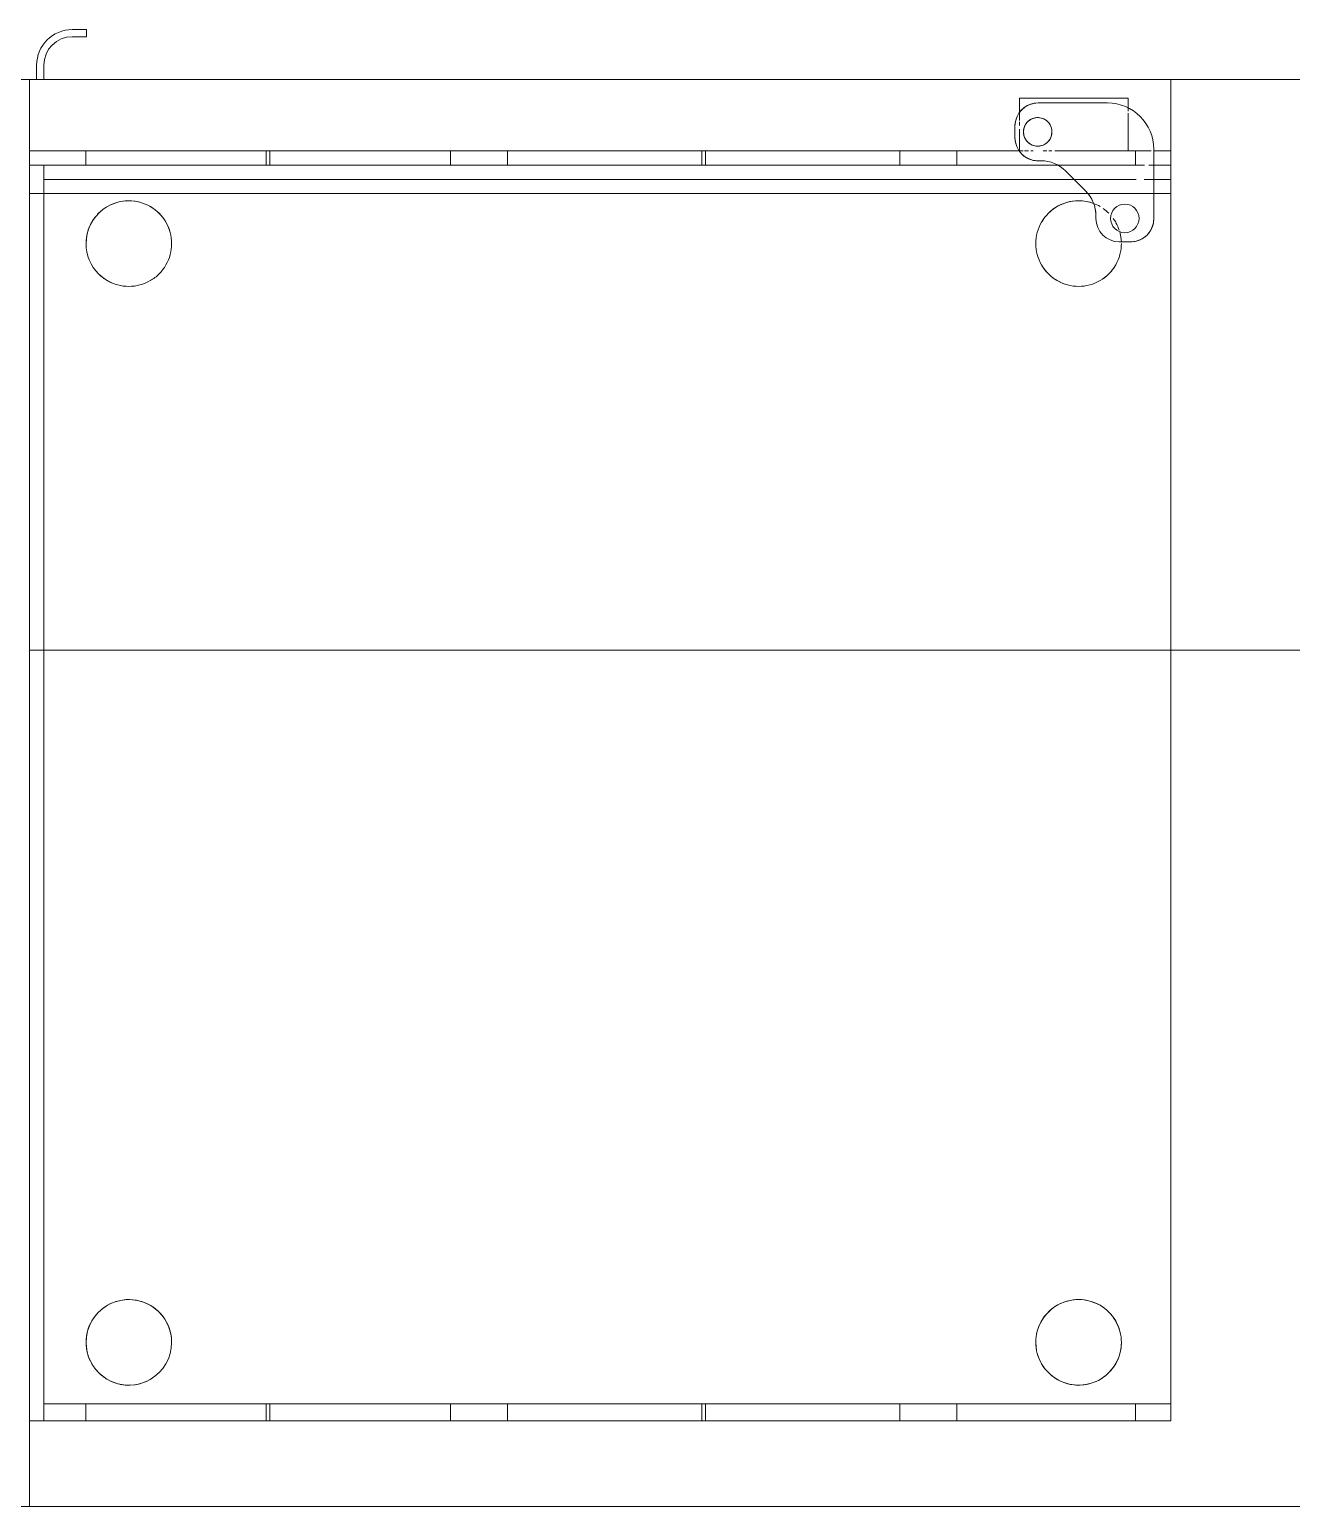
# Model space of a CAD drawing. Header units: inches. Extents: x -445 to 366, y -514 to 778.
# Drawn here: x -104.56 to -82.44, y -350.79 to -324.92 of the extents above; entities that cross this region are included whole.
import ezdxf

# ---------------------------------------------------------------- set-up
doc = ezdxf.new("R2010")
doc.units = ezdxf.units.IN
doc.header["$MEASUREMENT"] = 0
for name, color, linetype, lineweight in [('I-WALL', 2, 'Continuous', 9), ('Q-CASE', 31, 'Continuous', 13), ('Q-SPCQ', 91, 'Continuous', 9)]:
    doc.layers.add(name, color=color, linetype=linetype, lineweight=lineweight)

# ---------------------------------------------------------------- blocks, each defined once
blk = doc.blocks.new('Counter Top - L Shaped _No Backsplash_ - Standard Counter Top-2742262-Test Fit - Mezzanine Plan')
at = {"layer": 'Q-CASE'}
for p, q in [((101.022, 25), (159.718, 25)), ((159.718, 25), (173.763, 25)), ((181.647, 0), (-47.262, 0))]:
    blk.add_line(p, q, dxfattribs=at)
blk = doc.blocks.new('Upper Cabinet - Standard Upper Cabinet-2743165-Test Fit - Mezzanine Plan')
at = {"layer": 'Q-CASE'}
for p, q in [((114.718, -15), (114.718, 0)), ((-47.262, -15), (114.718, -15))]:
    blk.add_line(p, q, dxfattribs=at)
blk = doc.blocks.new('Equipment_Refrigerator Undercounter_HC_2 - Equipment_Refrigerator Undercounter_HC__VOA-V1-Test Fit - Mezzanine Plan')
at = {"layer": 'Q-SPCQ'}
for p, q in [((1, 24.375), (0.75, 24.375)), ((0.75, 24.375), (1, 24.375)), ((1, 24.25), (1, 24.375)), ((1, 24.375), (1, 24.25)), ((0.75, 24.25), (1, 24.25)), ((1, 24.25), (0.75, 24.25)), ((0.125, 23.75), (0.125, 23.5)), ((0.125, 23.5), (0.125, 23.75)), ((0.25, 23.5), (0.25, 23.75)), ((0.25, 23.75), (0.25, 23.5)), ((0, 23.5), (0, 22)), ((0, 22), (0, 23.5)), ((0, 23.5), (20, 23.5)), ((0.125, 23.5), (0, 23.5)), ((0.125, 23.5), (0.25, 23.5)), ((0.25, 23.5), (0.125, 23.5)), ((0.25, 23.5), (0.125, 23.5)), ((20, 23.5), (0.25, 23.5)), ((20, 23.5), (20, 22)), ((20, 22), (20, 23.5)), ((17.346, 22.917), (17.346, 23.173)), ((17.346, 23.173), (17.346, 23.164)), ((19.25, 23.173), (17.346, 23.173)), ((17.346, 23.164), (17.346, 23.145)), ((17.346, 23.145), (17.346, 23.003)), ((17.674, 23.089), (18.89, 23.089)), ((18.89, 23.089), (17.674, 23.089)), ((19.25, 23.003), (19.25, 23.173)), ((19.25, 23.173), (19.25, 23)), ((17.346, 23.003), (17.346, 22.917)), ((17.346, 22.78), (17.346, 22.917)), ((17.346, 22.917), (17.346, 22.78)), ((19.25, 22.947), (19.25, 23)), ((19.25, 23), (19.25, 22.947)), ((19.25, 22.601), (19.25, 22.912)), ((19.25, 22.912), (19.25, 22.25)), ((17.268, 22.481), (17.268, 22.684)), ((17.268, 22.684), (17.268, 22.481)), ((17.346, 22.694), (17.346, 22.758)), ((17.346, 22.758), (17.346, 22.694)), ((17.346, 22.534), (17.346, 22.631)), ((17.346, 22.601), (17.346, 22.562)), ((17.346, 22.562), (17.346, 22.454)), ((19.25, 22.469), (19.25, 22.601)), ((17.346, 22.407), (17.346, 22.471)), ((17.346, 22.454), (17.346, 22.449)), ((17.346, 22.449), (17.346, 22.423)), ((17.346, 22.423), (17.346, 22.393)), ((17.346, 22.393), (17.346, 22.352)), ((17.346, 22.25), (17.346, 22.385)), ((17.346, 22.352), (17.346, 22.304)), ((17.346, 22.296), (17.346, 22.25)), ((19.25, 22.449), (19.25, 22.469)), ((19.25, 22.25), (19.25, 22.449)), ((19.701, 22.278), (19.701, 21.062)), ((19.701, 21.062), (19.701, 22.278)), ((0, 22.25), (0, 22)), ((0, 22), (0, 22.25)), ((0, 22.25), (0.985, 22.25)), ((17.344, 22.25), (0, 22.25)), ((0, 22), (0, 21.5)), ((0, 21.5), (0, 22)), ((0.25, 22), (0, 22)), ((18.015, 22), (0, 22)), ((0.25, 22), (0.985, 22)), ((18.015, 22), (0.25, 22)), ((0.25, 21.5), (0.25, 22)), ((0.25, 21.5), (0.25, 22)), ((0.25, 21.75), (0.25, 22)), ((0.25, 22), (0.25, 21.75)), ((18.015, 22), (0.25, 22)), ((18.015, 22), (0.25, 22)), ((18.015, 22), (0.25, 22)), ((0.985, 22.25), (4.126, 22.25)), ((4.149, 22.25), (0.985, 22.25)), ((0.985, 22.25), (4.149, 22.25)), ((4.149, 22.25), (0.985, 22.25)), ((0.985, 22.25), (4.149, 22.25)), ((4.149, 22.25), (0.985, 22.25)), ((0.985, 22.25), (4.149, 22.25)), ((4.149, 22.25), (0.985, 22.25)), ((0.985, 22.25), (4.149, 22.25)), ((4.149, 22.25), (0.985, 22.25)), ((0.985, 22.25), (4.149, 22.25)), ((4.149, 22.25), (0.985, 22.25)), ((0.985, 22.25), (4.149, 22.25)), ((0.985, 22.25), (0.985, 22)), ((0.985, 22), (0.985, 22.25)), ((0.985, 22.25), (0.985, 22)), ((0.985, 22), (0.985, 22.25)), ((0.985, 22.25), (0.985, 22)), ((0.985, 22), (0.985, 22.25)), ((0.985, 22.25), (0.985, 22)), ((0.985, 22), (0.985, 22.25)), ((0.985, 22.25), (0.985, 22)), ((0.985, 22), (0.985, 22.25)), ((0.985, 22.25), (0.985, 22)), ((0.985, 22), (0.985, 22.25)), ((4.149, 22), (0.985, 22)), ((0.985, 22), (4.149, 22)), ((4.149, 22), (0.985, 22)), ((0.985, 22), (4.149, 22)), ((4.149, 22), (0.985, 22)), ((0.985, 22), (4.149, 22)), ((4.149, 22), (0.985, 22)), ((0.985, 22), (4.149, 22)), ((4.149, 22), (0.985, 22)), ((0.985, 22), (4.149, 22)), ((4.149, 22), (0.985, 22)), ((0.985, 22), (4.149, 22)), ((0.985, 22), (4.126, 22)), ((4.149, 22.25), (4.211, 22.25)), ((4.149, 22.25), (4.149, 22)), ((4.149, 22), (4.149, 22.25)), ((4.149, 22.25), (4.149, 22)), ((4.149, 22), (4.149, 22.25)), ((4.149, 22.25), (4.149, 22)), ((4.149, 22), (4.149, 22.25)), ((4.149, 22.25), (4.149, 22)), ((4.149, 22), (4.149, 22.25)), ((4.149, 22.25), (4.149, 22)), ((4.149, 22), (4.149, 22.25)), ((4.149, 22.25), (4.149, 22)), ((4.149, 22), (4.149, 22.25)), ((4.149, 22), (4.211, 22)), ((4.211, 22.25), (7.375, 22.25)), ((7.375, 22.25), (4.211, 22.25)), ((4.211, 22.25), (7.375, 22.25)), ((7.375, 22.25), (4.211, 22.25)), ((4.211, 22.25), (7.375, 22.25)), ((7.375, 22.25), (4.211, 22.25)), ((4.211, 22.25), (7.375, 22.25)), ((7.375, 22.25), (4.211, 22.25)), ((4.211, 22.25), (7.375, 22.25)), ((7.375, 22.25), (4.211, 22.25)), ((4.211, 22.25), (7.375, 22.25)), ((7.375, 22.25), (4.211, 22.25)), ((4.211, 22.25), (7.375, 22.25)), ((4.211, 22.25), (4.211, 22)), ((4.211, 22), (4.211, 22.25)), ((4.211, 22.25), (4.211, 22)), ((4.211, 22), (4.211, 22.25)), ((4.211, 22.25), (4.211, 22)), ((4.211, 22), (4.211, 22.25)), ((4.211, 22.25), (4.211, 22)), ((4.211, 22), (4.211, 22.25)), ((4.211, 22.25), (4.211, 22)), ((4.211, 22), (4.211, 22.25)), ((4.211, 22.25), (4.211, 22)), ((4.211, 22), (4.211, 22.25)), ((7.375, 22), (4.211, 22)), ((4.211, 22), (7.375, 22)), ((7.375, 22), (4.211, 22)), ((4.211, 22), (7.375, 22)), ((7.375, 22), (4.211, 22)), ((4.211, 22), (7.375, 22)), ((7.375, 22), (4.211, 22)), ((4.211, 22), (7.375, 22)), ((7.375, 22), (4.211, 22)), ((4.211, 22), (7.375, 22)), ((7.375, 22), (4.211, 22)), ((4.211, 22), (7.375, 22)), ((4.211, 22), (7.375, 22)), ((7.375, 22.25), (8.375, 22.25)), ((7.375, 22.25), (7.375, 22)), ((7.375, 22), (7.375, 22.25)), ((7.375, 22.25), (7.375, 22)), ((7.375, 22), (7.375, 22.25)), ((7.375, 22.25), (7.375, 22)), ((7.375, 22), (7.375, 22.25)), ((7.375, 22.25), (7.375, 22)), ((7.375, 22), (7.375, 22.25)), ((7.375, 22.25), (7.375, 22)), ((7.375, 22), (7.375, 22.25)), ((7.375, 22.25), (7.375, 22)), ((7.375, 22), (7.375, 22.25)), ((7.375, 22), (8.375, 22)), ((8.375, 22.25), (11.781, 22.25)), ((11.781, 22.25), (8.375, 22.25)), ((8.375, 22.25), (11.781, 22.25)), ((11.781, 22.25), (8.375, 22.25)), ((8.375, 22.25), (11.781, 22.25)), ((11.781, 22.25), (8.375, 22.25)), ((8.375, 22.25), (11.781, 22.25)), ((11.781, 22.25), (8.375, 22.25)), ((8.375, 22.25), (11.781, 22.25)), ((11.781, 22.25), (8.375, 22.25)), ((8.375, 22.25), (11.781, 22.25)), ((11.781, 22.25), (8.375, 22.25)), ((8.375, 22.25), (11.781, 22.25)), ((8.375, 22.25), (8.375, 22)), ((8.375, 22), (8.375, 22.25)), ((8.375, 22.25), (8.375, 22)), ((8.375, 22), (8.375, 22.25)), ((8.375, 22.25), (8.375, 22)), ((8.375, 22), (8.375, 22.25)), ((8.375, 22.25), (8.375, 22)), ((8.375, 22), (8.375, 22.25)), ((8.375, 22.25), (8.375, 22)), ((8.375, 22), (8.375, 22.25)), ((8.375, 22.25), (8.375, 22)), ((8.375, 22), (8.375, 22.25)), ((11.781, 22), (8.375, 22)), ((8.375, 22), (11.781, 22)), ((11.781, 22), (8.375, 22)), ((8.375, 22), (11.781, 22)), ((11.781, 22), (8.375, 22)), ((8.375, 22), (11.781, 22)), ((11.781, 22), (8.375, 22)), ((8.375, 22), (11.781, 22)), ((11.781, 22), (8.375, 22)), ((8.375, 22), (11.781, 22)), ((11.781, 22), (8.375, 22)), ((8.375, 22), (11.781, 22)), ((8.375, 22), (11.781, 22)), ((11.781, 22.25), (11.844, 22.25)), ((11.781, 22.25), (11.781, 22)), ((11.781, 22), (11.781, 22.25)), ((11.781, 22.25), (11.781, 22)), ((11.781, 22), (11.781, 22.25)), ((11.781, 22.25), (11.781, 22)), ((11.781, 22), (11.781, 22.25)), ((11.781, 22.25), (11.781, 22)), ((11.781, 22), (11.781, 22.25)), ((11.781, 22.25), (11.781, 22)), ((11.781, 22), (11.781, 22.25)), ((11.781, 22.25), (11.781, 22)), ((11.781, 22), (11.781, 22.25)), ((11.781, 22), (11.844, 22)), ((11.844, 22.25), (15.25, 22.25)), ((15.25, 22.25), (11.844, 22.25)), ((11.844, 22.25), (15.25, 22.25)), ((15.25, 22.25), (11.844, 22.25)), ((11.844, 22.25), (15.25, 22.25)), ((15.25, 22.25), (11.844, 22.25)), ((11.844, 22.25), (15.25, 22.25)), ((15.25, 22.25), (11.844, 22.25)), ((11.844, 22.25), (15.25, 22.25)), ((15.25, 22.25), (11.844, 22.25)), ((11.844, 22.25), (15.25, 22.25)), ((15.25, 22.25), (11.844, 22.25)), ((11.844, 22.25), (15.25, 22.25)), ((11.844, 22.25), (11.844, 22)), ((11.844, 22), (11.844, 22.25)), ((11.844, 22.25), (11.844, 22)), ((11.844, 22), (11.844, 22.25)), ((11.844, 22.25), (11.844, 22)), ((11.844, 22), (11.844, 22.25)), ((11.844, 22.25), (11.844, 22)), ((11.844, 22), (11.844, 22.25)), ((11.844, 22.25), (11.844, 22)), ((11.844, 22), (11.844, 22.25)), ((11.844, 22.25), (11.844, 22)), ((11.844, 22), (11.844, 22.25)), ((15.25, 22), (11.844, 22)), ((11.844, 22), (15.25, 22)), ((15.25, 22), (11.844, 22)), ((11.844, 22), (15.25, 22)), ((15.25, 22), (11.844, 22)), ((11.844, 22), (15.25, 22)), ((15.25, 22), (11.844, 22)), ((11.844, 22), (15.25, 22)), ((15.25, 22), (11.844, 22)), ((11.844, 22), (15.25, 22)), ((15.25, 22), (11.844, 22)), ((11.844, 22), (15.25, 22)), ((11.844, 22), (15.25, 22)), ((15.25, 22.25), (16.25, 22.25)), ((15.25, 22.25), (15.25, 22)), ((15.25, 22), (15.25, 22.25)), ((15.25, 22.25), (15.25, 22)), ((15.25, 22), (15.25, 22.25)), ((15.25, 22.25), (15.25, 22)), ((15.25, 22), (15.25, 22.25)), ((15.25, 22.25), (15.25, 22)), ((15.25, 22), (15.25, 22.25)), ((15.25, 22.25), (15.25, 22)), ((15.25, 22), (15.25, 22.25)), ((15.25, 22.25), (15.25, 22)), ((15.25, 22), (15.25, 22.25)), ((15.25, 22), (16.25, 22)), ((16.25, 22.25), (17.344, 22.25)), ((17.344, 22.25), (16.25, 22.25)), ((16.25, 22.25), (17.344, 22.25)), ((17.344, 22.25), (16.25, 22.25)), ((16.25, 22.25), (17.344, 22.25)), ((17.344, 22.25), (16.25, 22.25)), ((16.25, 22.25), (17.344, 22.25)), ((17.344, 22.25), (16.25, 22.25)), ((16.25, 22.25), (17.344, 22.25)), ((17.344, 22.25), (16.25, 22.25)), ((16.25, 22.25), (17.344, 22.25)), ((17.344, 22.25), (16.25, 22.25)), ((16.25, 22.25), (17.344, 22.25)), ((16.25, 22.25), (16.25, 22)), ((16.25, 22), (16.25, 22.25)), ((16.25, 22.25), (16.25, 22)), ((16.25, 22), (16.25, 22.25)), ((16.25, 22.25), (16.25, 22)), ((16.25, 22), (16.25, 22.25)), ((16.25, 22.25), (16.25, 22)), ((16.25, 22), (16.25, 22.25)), ((16.25, 22.25), (16.25, 22)), ((16.25, 22), (16.25, 22.25)), ((16.25, 22.25), (16.25, 22)), ((16.25, 22), (16.25, 22.25)), ((18.015, 22), (16.25, 22)), ((16.25, 22), (18.015, 22)), ((18.015, 22), (16.25, 22)), ((16.25, 22), (18.015, 22)), ((18.015, 22), (16.25, 22)), ((16.25, 22), (18.015, 22)), ((18.015, 22), (16.25, 22)), ((16.25, 22), (18.015, 22)), ((18.015, 22), (16.25, 22)), ((16.25, 22), (18.015, 22)), ((18.015, 22), (16.25, 22)), ((16.25, 22), (18.015, 22)), ((16.25, 22), (18.015, 22)), ((17.414, 22.25), (17.344, 22.25)), ((17.414, 22.25), (17.346, 22.25)), ((17.414, 22.25), (17.346, 22.25)), ((17.346, 22.25), (17.414, 22.25)), ((17.414, 22.25), (17.346, 22.25)), ((17.346, 22.25), (17.414, 22.25)), ((17.414, 22.25), (17.346, 22.25)), ((17.346, 22.25), (17.414, 22.25)), ((17.414, 22.25), (17.346, 22.25)), ((17.346, 22.25), (17.414, 22.25)), ((17.414, 22.25), (17.346, 22.25)), ((17.346, 22.25), (17.414, 22.25)), ((17.414, 22.25), (17.346, 22.25)), ((17.346, 22.25), (17.414, 22.25)), ((17.414, 22.25), (17.346, 22.25)), ((17.346, 22.25), (17.414, 22.25)), ((17.507, 22.25), (17.437, 22.25)), ((17.507, 22.25), (17.437, 22.25)), ((17.437, 22.25), (17.507, 22.25)), ((17.507, 22.25), (17.437, 22.25)), ((17.507, 22.25), (17.437, 22.25)), ((17.437, 22.25), (17.507, 22.25)), ((17.507, 22.25), (17.437, 22.25)), ((17.437, 22.25), (17.507, 22.25)), ((17.507, 22.25), (17.437, 22.25)), ((17.437, 22.25), (17.507, 22.25)), ((17.507, 22.25), (17.437, 22.25)), ((17.437, 22.25), (17.507, 22.25)), ((17.507, 22.25), (17.437, 22.25)), ((17.437, 22.25), (17.507, 22.25)), ((17.507, 22.25), (17.437, 22.25)), ((17.437, 22.25), (17.507, 22.25)), ((17.59, 22.25), (17.546, 22.25)), ((17.59, 22.25), (17.546, 22.25)), ((17.546, 22.25), (17.59, 22.25)), ((17.59, 22.25), (17.546, 22.25)), ((17.59, 22.25), (17.546, 22.25)), ((17.546, 22.25), (17.59, 22.25)), ((17.59, 22.25), (17.546, 22.25)), ((17.546, 22.25), (17.59, 22.25)), ((17.59, 22.25), (17.546, 22.25)), ((17.546, 22.25), (17.59, 22.25)), ((17.59, 22.25), (17.546, 22.25)), ((17.546, 22.25), (17.59, 22.25)), ((17.59, 22.25), (17.546, 22.25)), ((17.546, 22.25), (17.59, 22.25)), ((17.59, 22.25), (17.546, 22.25)), ((17.546, 22.25), (17.59, 22.25)), ((17.726, 22.075), (17.674, 22.075)), ((17.674, 22.075), (17.726, 22.075)), ((17.826, 22.25), (17.765, 22.25)), ((17.826, 22.25), (17.765, 22.25)), ((17.765, 22.25), (17.826, 22.25)), ((17.826, 22.25), (17.765, 22.25)), ((17.826, 22.25), (17.765, 22.25)), ((17.765, 22.25), (17.826, 22.25)), ((17.826, 22.25), (17.765, 22.25)), ((17.765, 22.25), (17.826, 22.25)), ((17.826, 22.25), (17.765, 22.25)), ((17.765, 22.25), (17.826, 22.25)), ((17.826, 22.25), (17.765, 22.25)), ((17.765, 22.25), (17.826, 22.25)), ((17.826, 22.25), (17.765, 22.25)), ((17.765, 22.25), (17.826, 22.25)), ((17.826, 22.25), (17.765, 22.25)), ((17.765, 22.25), (17.826, 22.25)), ((17.914, 22.25), (17.861, 22.25)), ((17.914, 22.25), (17.861, 22.25)), ((17.861, 22.25), (17.914, 22.25)), ((17.914, 22.25), (17.861, 22.25)), ((17.914, 22.25), (17.861, 22.25)), ((17.861, 22.25), (17.914, 22.25)), ((17.914, 22.25), (17.861, 22.25)), ((17.861, 22.25), (17.914, 22.25)), ((17.914, 22.25), (17.861, 22.25)), ((17.861, 22.25), (17.914, 22.25)), ((17.914, 22.25), (17.861, 22.25)), ((17.861, 22.25), (17.914, 22.25)), ((17.914, 22.25), (17.861, 22.25)), ((17.861, 22.25), (17.914, 22.25)), ((17.914, 22.25), (17.861, 22.25)), ((17.861, 22.25), (17.914, 22.25)), ((19.25, 22.25), (17.97, 22.25)), ((19.25, 22.25), (17.97, 22.25)), ((17.97, 22.25), (19.25, 22.25)), ((19.656, 22.25), (17.97, 22.25)), ((19.25, 22.25), (17.97, 22.25)), ((17.97, 22.25), (19.25, 22.25)), ((19.25, 22.25), (17.97, 22.25)), ((17.97, 22.25), (19.25, 22.25)), ((19.25, 22.25), (17.97, 22.25)), ((17.97, 22.25), (19.25, 22.25)), ((19.25, 22.25), (17.97, 22.25)), ((17.97, 22.25), (19.25, 22.25)), ((19.25, 22.25), (17.97, 22.25)), ((17.97, 22.25), (19.25, 22.25)), ((19.25, 22.25), (17.97, 22.25)), ((17.97, 22.25), (19.25, 22.25)), ((19.383, 22), (18.029, 22)), ((18.029, 22), (19.383, 22)), ((19.383, 22), (18.029, 22)), ((18.029, 22), (19.383, 22)), ((19.383, 22), (18.029, 22)), ((18.029, 22), (19.383, 22)), ((19.383, 22), (18.029, 22)), ((18.029, 22), (19.383, 22)), ((19.383, 22), (18.029, 22)), ((18.029, 22), (19.383, 22)), ((19.383, 22), (18.029, 22)), ((18.029, 22), (19.383, 22)), ((18.029, 22), (19.383, 22)), ((19.538, 22), (18.029, 22)), ((19.538, 22), (18.029, 22)), ((19.538, 22), (18.029, 22)), ((19.538, 22), (18.029, 22)), ((19.538, 22), (18.029, 22)), ((19.25, 22.25), (19.383, 22.25)), ((19.383, 22.25), (19.25, 22.25)), ((19.25, 22.25), (19.383, 22.25)), ((19.383, 22.25), (19.25, 22.25)), ((19.25, 22.25), (19.383, 22.25)), ((19.383, 22.25), (19.25, 22.25)), ((19.25, 22.25), (19.383, 22.25)), ((19.383, 22.25), (19.25, 22.25)), ((19.25, 22.25), (19.383, 22.25)), ((19.383, 22.25), (19.25, 22.25)), ((19.25, 22.25), (19.383, 22.25)), ((19.383, 22.25), (19.25, 22.25)), ((19.25, 22.25), (19.383, 22.25)), ((19.383, 22.25), (19.656, 22.25)), ((19.383, 22.25), (19.383, 22)), ((19.383, 22), (19.383, 22.25)), ((19.383, 22.25), (19.383, 22)), ((19.383, 22), (19.383, 22.25)), ((19.383, 22.25), (19.383, 22)), ((19.383, 22), (19.383, 22.25)), ((19.383, 22.25), (19.383, 22)), ((19.383, 22), (19.383, 22.25)), ((19.383, 22.25), (19.383, 22)), ((19.383, 22), (19.383, 22.25)), ((19.383, 22.25), (19.383, 22)), ((19.383, 22), (19.383, 22.25)), ((19.383, 22), (19.538, 22)), ((19.613, 22), (19.701, 22)), ((19.701, 22), (19.613, 22)), ((19.701, 22), (19.613, 22)), ((19.701, 22), (19.613, 22)), ((19.701, 22), (19.613, 22)), ((19.701, 22), (19.613, 22)), ((19.701, 22.25), (20, 22.25)), ((20, 22.25), (19.701, 22.25)), ((19.701, 22), (20, 22)), ((20, 22), (19.701, 22)), ((20, 22), (19.701, 22)), ((20, 22), (19.701, 22)), ((20, 22), (19.701, 22)), ((20, 22), (19.701, 22)), ((20, 22.25), (20, 21.5)), ((20, 22), (20, 22.25)), ((20, 21.5), (20, 22)), ((20, 22), (20, 21.5)), ((20, 21.5), (20, 22)), ((20, 21.75), (20, 22)), ((20, 22), (20, 21.75)), ((0.25, 21.75), (18.303, 21.75)), ((18.303, 21.75), (0.25, 21.75)), ((0.25, 21.5), (0.25, 21.75)), ((0.25, 21.75), (0.25, 21.5)), ((18.303, 21.75), (0.25, 21.75)), ((18.303, 21.75), (0.25, 21.75)), ((18.509, 21.544), (18.156, 21.897)), ((18.156, 21.897), (18.509, 21.544)), ((18.303, 21.75), (19.39, 21.75)), ((19.39, 21.75), (18.303, 21.75)), ((19.39, 21.75), (18.303, 21.75)), ((19.39, 21.75), (18.303, 21.75)), ((19.533, 21.75), (19.701, 21.75)), ((19.701, 21.75), (19.533, 21.75)), ((19.701, 21.75), (19.533, 21.75)), ((19.701, 21.75), (19.533, 21.75)), ((19.701, 21.75), (20, 21.75)), ((20, 21.75), (19.701, 21.75)), ((20, 21.75), (19.701, 21.75)), ((20, 21.75), (19.701, 21.75)), ((20, 21.5), (20, 21.75)), ((20, 21.75), (20, 21.5)), ((0, 13.5), (0, 21.5)), ((0, 21.5), (0, 13.5)), ((18.543, 21.5), (0, 21.5)), ((0.25, 21.5), (0, 21.5)), ((0.25, 21.5), (0, 21.5)), ((0.25, 21.5), (0, 21.5)), ((18.543, 21.5), (0.25, 21.5)), ((0.25, 21.5), (18.543, 21.5)), ((18.543, 21.5), (0.25, 21.5)), ((0.25, 13.5), (0.25, 21.5)), ((0.25, 13.5), (0.25, 21.5)), ((18.543, 21.5), (0.25, 21.5)), ((18.543, 21.5), (0.25, 21.5)), ((0.25, 21.5), (18.543, 21.5)), ((18.543, 21.5), (0.25, 21.5)), ((0.25, 21.5), (18.543, 21.5)), ((18.543, 21.5), (0.25, 21.5)), ((19.701, 21.5), (18.543, 21.5)), ((19.701, 21.5), (18.543, 21.5)), ((18.543, 21.5), (19.701, 21.5)), ((19.701, 21.5), (18.543, 21.5)), ((19.701, 21.5), (18.543, 21.5)), ((19.701, 21.5), (18.543, 21.5)), ((18.543, 21.5), (19.701, 21.5)), ((19.701, 21.5), (18.543, 21.5)), ((18.543, 21.5), (19.701, 21.5)), ((19.701, 21.5), (18.543, 21.5)), ((20, 21.5), (19.701, 21.5)), ((20, 21.5), (19.701, 21.5)), ((19.701, 21.5), (20, 21.5)), ((20, 21.5), (19.701, 21.5)), ((20, 21.5), (19.701, 21.5)), ((20, 21.5), (19.701, 21.5)), ((19.701, 21.5), (20, 21.5)), ((20, 21.5), (19.701, 21.5)), ((19.701, 21.5), (20, 21.5)), ((20, 21.5), (19.701, 21.5)), ((20, 13.5), (20, 21.5)), ((20, 21.5), (20, 13.5)), ((20, 21.5), (20, 13.5)), ((20, 13.5), (20, 21.5)), ((18.688, 21.062), (18.688, 21.114)), ((18.688, 21.114), (18.688, 21.062)), ((19.296, 20.656), (19.093, 20.656)), ((19.093, 20.656), (19.296, 20.656)), ((0, 0), (0, 13.5)), ((0, 13.5), (0, 0)), ((0.25, 0), (0.25, 13.5)), ((0.25, 0.297), (0.25, 13.5)), ((20, 0), (20, 13.5)), ((20, 13.5), (20, 0)), ((20, 13.5), (20, 0.297)), ((20, 0.297), (20, 13.5)), ((0.25, 0.297), (0.25, 0)), ((0.25, 0), (0.25, 0.297)), ((0.25, 0.297), (0.985, 0.297)), ((20, 0.297), (0.25, 0.297)), ((0.25, 0), (0.25, 0.297)), ((0.985, 0.297), (4.126, 0.297)), ((4.149, 0.297), (0.985, 0.297)), ((0.985, 0.297), (4.149, 0.297)), ((4.149, 0.297), (0.985, 0.297)), ((0.985, 0.297), (4.149, 0.297)), ((4.149, 0.297), (0.985, 0.297)), ((0.985, 0.297), (4.149, 0.297)), ((4.149, 0.297), (0.985, 0.297)), ((0.985, 0.297), (4.149, 0.297)), ((4.149, 0.297), (0.985, 0.297)), ((0.985, 0.297), (4.149, 0.297)), ((4.149, 0.297), (0.985, 0.297)), ((0.985, 0.297), (4.149, 0.297)), ((0.985, 0), (0.985, 0.297)), ((0.985, 0.297), (0.985, 0)), ((0.985, 0), (0.985, 0.297)), ((0.985, 0.297), (0.985, 0)), ((0.985, 0), (0.985, 0.297)), ((0.985, 0.297), (0.985, 0)), ((0.985, 0), (0.985, 0.297)), ((0.985, 0.297), (0.985, 0)), ((0.985, 0), (0.985, 0.297)), ((0.985, 0.297), (0.985, 0)), ((0.985, 0), (0.985, 0.297)), ((0.985, 0.297), (0.985, 0)), ((4.149, 0.297), (4.211, 0.297)), ((4.149, 0), (4.149, 0.297)), ((4.149, 0.297), (4.149, 0)), ((4.149, 0), (4.149, 0.297)), ((4.149, 0.297), (4.149, 0)), ((4.149, 0), (4.149, 0.297)), ((4.149, 0.297), (4.149, 0)), ((4.149, 0), (4.149, 0.297)), ((4.149, 0.297), (4.149, 0)), ((4.149, 0), (4.149, 0.297)), ((4.149, 0.297), (4.149, 0)), ((4.149, 0), (4.149, 0.297)), ((4.149, 0.297), (4.149, 0)), ((4.211, 0.297), (7.375, 0.297)), ((7.375, 0.297), (4.211, 0.297)), ((4.211, 0.297), (7.375, 0.297)), ((7.375, 0.297), (4.211, 0.297)), ((4.211, 0.297), (7.375, 0.297)), ((7.375, 0.297), (4.211, 0.297)), ((4.211, 0.297), (7.375, 0.297)), ((7.375, 0.297), (4.211, 0.297)), ((4.211, 0.297), (7.375, 0.297)), ((7.375, 0.297), (4.211, 0.297)), ((4.211, 0.297), (7.375, 0.297)), ((7.375, 0.297), (4.211, 0.297)), ((4.211, 0.297), (7.375, 0.297)), ((4.211, 0), (4.211, 0.297)), ((4.211, 0.297), (4.211, 0)), ((4.211, 0), (4.211, 0.297)), ((4.211, 0.297), (4.211, 0)), ((4.211, 0), (4.211, 0.297)), ((4.211, 0.297), (4.211, 0)), ((4.211, 0), (4.211, 0.297)), ((4.211, 0.297), (4.211, 0)), ((4.211, 0), (4.211, 0.297)), ((4.211, 0.297), (4.211, 0)), ((4.211, 0), (4.211, 0.297)), ((4.211, 0.297), (4.211, 0)), ((7.375, 0.297), (8.375, 0.297)), ((7.375, 0), (7.375, 0.297)), ((7.375, 0.297), (7.375, 0)), ((7.375, 0), (7.375, 0.297)), ((7.375, 0.297), (7.375, 0)), ((7.375, 0), (7.375, 0.297)), ((7.375, 0.297), (7.375, 0)), ((7.375, 0), (7.375, 0.297)), ((7.375, 0.297), (7.375, 0)), ((7.375, 0), (7.375, 0.297)), ((7.375, 0.297), (7.375, 0)), ((7.375, 0), (7.375, 0.297)), ((7.375, 0.297), (7.375, 0)), ((8.375, 0.297), (11.781, 0.297)), ((11.781, 0.297), (8.375, 0.297)), ((8.375, 0.297), (11.781, 0.297)), ((11.781, 0.297), (8.375, 0.297)), ((8.375, 0.297), (11.781, 0.297)), ((11.781, 0.297), (8.375, 0.297)), ((8.375, 0.297), (11.781, 0.297)), ((11.781, 0.297), (8.375, 0.297)), ((8.375, 0.297), (11.781, 0.297)), ((11.781, 0.297), (8.375, 0.297)), ((8.375, 0.297), (11.781, 0.297)), ((11.781, 0.297), (8.375, 0.297)), ((8.375, 0.297), (11.781, 0.297)), ((8.375, 0), (8.375, 0.297)), ((8.375, 0.297), (8.375, 0)), ((8.375, 0), (8.375, 0.297)), ((8.375, 0.297), (8.375, 0)), ((8.375, 0), (8.375, 0.297)), ((8.375, 0.297), (8.375, 0)), ((8.375, 0), (8.375, 0.297)), ((8.375, 0.297), (8.375, 0)), ((8.375, 0), (8.375, 0.297)), ((8.375, 0.297), (8.375, 0)), ((8.375, 0), (8.375, 0.297)), ((8.375, 0.297), (8.375, 0)), ((11.781, 0.297), (11.844, 0.297)), ((11.781, 0), (11.781, 0.297)), ((11.781, 0.297), (11.781, 0)), ((11.781, 0), (11.781, 0.297)), ((11.781, 0.297), (11.781, 0)), ((11.781, 0), (11.781, 0.297)), ((11.781, 0.297), (11.781, 0)), ((11.781, 0), (11.781, 0.297)), ((11.781, 0.297), (11.781, 0)), ((11.781, 0), (11.781, 0.297)), ((11.781, 0.297), (11.781, 0)), ((11.781, 0), (11.781, 0.297)), ((11.781, 0.297), (11.781, 0)), ((11.844, 0.297), (15.25, 0.297)), ((15.25, 0.297), (11.844, 0.297)), ((11.844, 0.297), (15.25, 0.297)), ((15.25, 0.297), (11.844, 0.297)), ((11.844, 0.297), (15.25, 0.297)), ((15.25, 0.297), (11.844, 0.297)), ((11.844, 0.297), (15.25, 0.297)), ((15.25, 0.297), (11.844, 0.297)), ((11.844, 0.297), (15.25, 0.297)), ((15.25, 0.297), (11.844, 0.297)), ((11.844, 0.297), (15.25, 0.297)), ((15.25, 0.297), (11.844, 0.297)), ((11.844, 0.297), (15.25, 0.297)), ((11.844, 0), (11.844, 0.297)), ((11.844, 0.297), (11.844, 0)), ((11.844, 0), (11.844, 0.297)), ((11.844, 0.297), (11.844, 0)), ((11.844, 0), (11.844, 0.297)), ((11.844, 0.297), (11.844, 0)), ((11.844, 0), (11.844, 0.297)), ((11.844, 0.297), (11.844, 0)), ((11.844, 0), (11.844, 0.297)), ((11.844, 0.297), (11.844, 0)), ((11.844, 0), (11.844, 0.297)), ((11.844, 0.297), (11.844, 0)), ((15.25, 0.297), (16.25, 0.297)), ((15.25, 0), (15.25, 0.297)), ((15.25, 0.297), (15.25, 0)), ((15.25, 0), (15.25, 0.297)), ((15.25, 0.297), (15.25, 0)), ((15.25, 0), (15.25, 0.297)), ((15.25, 0.297), (15.25, 0)), ((15.25, 0), (15.25, 0.297)), ((15.25, 0.297), (15.25, 0)), ((15.25, 0), (15.25, 0.297)), ((15.25, 0.297), (15.25, 0)), ((15.25, 0), (15.25, 0.297)), ((15.25, 0.297), (15.25, 0)), ((16.25, 0.297), (19.383, 0.297)), ((19.383, 0.297), (16.25, 0.297)), ((16.25, 0.297), (19.383, 0.297)), ((19.383, 0.297), (16.25, 0.297)), ((16.25, 0.297), (19.383, 0.297)), ((19.383, 0.297), (16.25, 0.297)), ((16.25, 0.297), (19.383, 0.297)), ((19.383, 0.297), (16.25, 0.297)), ((16.25, 0.297), (19.383, 0.297)), ((19.383, 0.297), (16.25, 0.297)), ((16.25, 0.297), (19.383, 0.297)), ((19.383, 0.297), (16.25, 0.297)), ((16.25, 0.297), (19.383, 0.297)), ((16.25, 0), (16.25, 0.297)), ((16.25, 0.297), (16.25, 0)), ((16.25, 0), (16.25, 0.297)), ((16.25, 0.297), (16.25, 0)), ((16.25, 0), (16.25, 0.297)), ((16.25, 0.297), (16.25, 0)), ((16.25, 0), (16.25, 0.297)), ((16.25, 0.297), (16.25, 0)), ((16.25, 0), (16.25, 0.297)), ((16.25, 0.297), (16.25, 0)), ((16.25, 0), (16.25, 0.297)), ((16.25, 0.297), (16.25, 0)), ((19.383, 0.297), (20, 0.297)), ((19.383, 0), (19.383, 0.297)), ((19.383, 0.297), (19.383, 0)), ((19.383, 0), (19.383, 0.297)), ((19.383, 0.297), (19.383, 0)), ((19.383, 0), (19.383, 0.297)), ((19.383, 0.297), (19.383, 0)), ((19.383, 0), (19.383, 0.297)), ((19.383, 0.297), (19.383, 0)), ((19.383, 0), (19.383, 0.297)), ((19.383, 0.297), (19.383, 0)), ((19.383, 0), (19.383, 0.297)), ((19.383, 0.297), (19.383, 0)), ((20, 0.297), (20, 0)), ((20, 0), (20, 0.297)), ((20, 0.297), (20, 0)), ((20, 0), (20, 0.297)), ((0, 0), (20, 0)), ((0.25, 0), (0, 0)), ((0.985, 0), (0.25, 0)), ((20, 0), (0.25, 0)), ((0.985, 0), (0.25, 0)), ((0.985, 0), (0.25, 0)), ((0.25, 0), (20, 0)), ((4.126, 0), (0.985, 0)), ((4.149, 0), (0.985, 0)), ((0.985, 0), (4.149, 0)), ((4.149, 0), (0.985, 0)), ((0.985, 0), (4.149, 0)), ((4.149, 0), (0.985, 0)), ((0.985, 0), (4.149, 0)), ((4.149, 0), (0.985, 0)), ((0.985, 0), (4.149, 0)), ((4.149, 0), (0.985, 0)), ((0.985, 0), (4.149, 0)), ((4.149, 0), (0.985, 0)), ((0.985, 0), (4.149, 0)), ((4.126, 0), (0.985, 0)), ((4.126, 0), (0.985, 0)), ((4.211, 0), (4.149, 0)), ((4.211, 0), (4.149, 0)), ((4.211, 0), (4.149, 0)), ((7.375, 0), (4.211, 0)), ((7.375, 0), (4.211, 0)), ((4.211, 0), (7.375, 0)), ((7.375, 0), (4.211, 0)), ((4.211, 0), (7.375, 0)), ((7.375, 0), (4.211, 0)), ((4.211, 0), (7.375, 0)), ((7.375, 0), (4.211, 0)), ((4.211, 0), (7.375, 0)), ((7.375, 0), (4.211, 0)), ((4.211, 0), (7.375, 0)), ((7.375, 0), (4.211, 0)), ((4.211, 0), (7.375, 0)), ((7.375, 0), (4.211, 0)), ((7.375, 0), (4.211, 0)), ((8.375, 0), (7.375, 0)), ((8.375, 0), (7.375, 0)), ((8.375, 0), (7.375, 0)), ((11.781, 0), (8.375, 0)), ((11.781, 0), (8.375, 0)), ((8.375, 0), (11.781, 0)), ((11.781, 0), (8.375, 0)), ((8.375, 0), (11.781, 0)), ((11.781, 0), (8.375, 0)), ((8.375, 0), (11.781, 0)), ((11.781, 0), (8.375, 0)), ((8.375, 0), (11.781, 0)), ((11.781, 0), (8.375, 0)), ((8.375, 0), (11.781, 0)), ((11.781, 0), (8.375, 0)), ((8.375, 0), (11.781, 0)), ((11.781, 0), (8.375, 0)), ((11.781, 0), (8.375, 0)), ((11.844, 0), (11.781, 0)), ((11.844, 0), (11.781, 0)), ((11.844, 0), (11.781, 0)), ((15.25, 0), (11.844, 0)), ((15.25, 0), (11.844, 0)), ((11.844, 0), (15.25, 0)), ((15.25, 0), (11.844, 0)), ((11.844, 0), (15.25, 0)), ((15.25, 0), (11.844, 0)), ((11.844, 0), (15.25, 0)), ((15.25, 0), (11.844, 0)), ((11.844, 0), (15.25, 0)), ((15.25, 0), (11.844, 0)), ((11.844, 0), (15.25, 0)), ((15.25, 0), (11.844, 0)), ((11.844, 0), (15.25, 0)), ((15.25, 0), (11.844, 0)), ((15.25, 0), (11.844, 0)), ((16.25, 0), (15.25, 0)), ((16.25, 0), (15.25, 0)), ((16.25, 0), (15.25, 0)), ((19.383, 0), (16.25, 0)), ((19.383, 0), (16.25, 0)), ((16.25, 0), (19.383, 0)), ((19.383, 0), (16.25, 0)), ((16.25, 0), (19.383, 0)), ((19.383, 0), (16.25, 0)), ((16.25, 0), (19.383, 0)), ((19.383, 0), (16.25, 0)), ((16.25, 0), (19.383, 0)), ((19.383, 0), (16.25, 0)), ((16.25, 0), (19.383, 0)), ((19.383, 0), (16.25, 0)), ((16.25, 0), (19.383, 0)), ((19.383, 0), (16.25, 0)), ((19.383, 0), (16.25, 0)), ((20, 0), (19.383, 0)), ((20, 0), (19.383, 0)), ((20, 0), (19.383, 0))]:
    blk.add_line(p, q, dxfattribs=at)
for centre, radius, start, end in [((0.75, 23.75), 0.625, 90, 180), ((0.75, 23.75), 0.625, 90, 180), ((0.75, 23.75), 0.5, 90, 180), ((0.75, 23.75), 0.5, 90, 180), ((17.674, 22.684), 0.406, 90, 180), ((17.674, 22.684), 0.406, 90, 165), ((18.89, 22.278), 0.811, 0, 90), ((18.89, 22.278), 0.811, 0, 90), ((17.674, 22.684), 0.406, 165, 180), ((17.667, 22.582), 0.25, 69.1959, 180), ((17.667, 22.582), 0.25, 69.1959, 180), ((17.667, 22.582), 0.25, 90, 180), ((17.667, 22.582), 0.25, 69.1959, 165), ((17.667, 22.582), 0.25, 60, 90), ((17.667, 22.582), 0.25, 60, 69.1959), ((17.667, 22.582), 0.25, 60, 69.1959), ((17.667, 22.582), 0.25, 60, 69.1959), ((17.667, 22.582), 0.25, 0, 60), ((17.667, 22.582), 0.25, 0, 60), ((17.667, 22.582), 0.25, 0, 60), ((17.667, 22.582), 0.25, 30, 60), ((17.667, 22.582), 0.25, 165, 180), ((17.667, 22.582), 0.25, 180, 285), ((17.667, 22.582), 0.25, 180, 285), ((17.667, 22.582), 0.25, 180, 360), ((17.667, 22.582), 0.25, 180, 195), ((17.667, 22.582), 0.25, 195, 255), ((17.667, 22.582), 0.25, 300, 360), ((17.667, 22.582), 0.25, 300, 360), ((17.667, 22.582), 0.25, 300, 360), ((17.667, 22.582), 0.25, 0, 30), ((17.674, 22.481), 0.406, 180, 210), ((17.674, 22.481), 0.406, 180, 270), ((17.674, 22.481), 0.406, 210, 225), ((17.667, 22.582), 0.25, 255, 285), ((17.667, 22.582), 0.25, 285, 300), ((17.667, 22.582), 0.25, 285, 300), ((17.667, 22.582), 0.25, 285, 300), ((17.674, 22.481), 0.406, 225, 240), ((17.674, 22.481), 0.406, 240, 255), ((17.674, 22.481), 0.406, 255, 270), ((17.726, 21.467), 0.608, 45, 90), ((17.726, 21.467), 0.608, 45, 90), ((18.079, 21.114), 0.608, 30, 45), ((18.079, 21.114), 0.608, 0, 45), ((1.741, 20.625), 0.75, 75, 180), ((1.741, 20.625), 0.75, 105, 135), ((1.741, 20.625), 0.75, 90, 105), ((1.741, 20.625), 0.75, 75, 90), ((1.741, 20.625), 0.75, 15, 75), ((1.741, 20.625), 0.75, 60, 75), ((1.741, 20.625), 0.75, 15, 60), ((18.384, 20.625), 0.75, 120, 150), ((18.384, 20.625), 0.75, 69.4062, 135), ((18.384, 20.625), 0.75, 105, 120), ((18.384, 20.625), 0.75, 90, 105), ((18.384, 20.625), 0.75, 69.4062, 90), ((18.079, 21.114), 0.608, 15, 30), ((18.384, 20.625), 0.75, 60, 69.4062), ((18.384, 20.625), 0.75, 60, 69.4062), ((18.079, 21.114), 0.608, 0, 15), ((18.384, 20.625), 0.75, 45, 54.8416), ((18.384, 20.625), 0.75, 45, 54.8416), ((19.194, 21.066), 0.25, 0, 180), ((19.194, 21.066), 0.25, 0, 180), ((1.741, 20.625), 0.75, 150, 165), ((1.741, 20.625), 0.75, 135, 150), ((18.384, 20.625), 0.75, 150, 180), ((18.384, 20.625), 0.75, 150, 165), ((18.384, 20.625), 0.75, 147.5052, 150), ((18.384, 20.625), 0.75, 135, 147.5052), ((19.093, 21.062), 0.406, 180, 270), ((19.093, 21.062), 0.406, 180, 270), ((19.194, 21.066), 0.25, 180, 0), ((19.194, 21.066), 0.25, 180, 0), ((18.384, 20.625), 0.75, 30, 35.863), ((18.384, 20.625), 0.75, 30, 35.863), ((18.384, 20.625), 0.75, 18.0487, 29.1713), ((18.384, 20.625), 0.75, 18.0487, 29.1713), ((19.296, 21.062), 0.406, 270, 360), ((19.296, 21.062), 0.406, 330, 0), ((1.741, 20.625), 0.75, 165, 180), ((1.741, 20.625), 0.75, 0, 15), ((1.741, 20.625), 0.75, 0, 15), ((18.384, 20.625), 0.75, 165, 180), ((18.384, 20.625), 0.75, 2.3987, 15), ((18.384, 20.625), 0.75, 2.3987, 15), ((19.296, 21.062), 0.406, 285, 315), ((19.296, 21.062), 0.406, 315, 330), ((1.741, 20.625), 0.75, 180, 225), ((1.741, 20.625), 0.75, 180, 225), ((1.741, 20.625), 0.75, 345, 360), ((1.741, 20.625), 0.75, 345, 0), ((18.384, 20.625), 0.75, 180, 210), ((18.384, 20.625), 0.75, 180, 195), ((18.384, 20.625), 0.75, 345, 360), ((18.384, 20.625), 0.75, 345, 0), ((19.296, 21.062), 0.406, 270, 285), ((1.741, 20.625), 0.75, 315, 330), ((1.741, 20.625), 0.75, 315, 330), ((1.741, 20.625), 0.75, 330, 345), ((1.741, 20.625), 0.75, 330, 345), ((18.384, 20.625), 0.75, 195, 210), ((18.384, 20.625), 0.75, 210, 225), ((18.384, 20.625), 0.75, 210, 212.4948), ((18.384, 20.625), 0.75, 212.4948, 255), ((18.384, 20.625), 0.75, 300, 330), ((18.384, 20.625), 0.75, 315, 330), ((18.384, 20.625), 0.75, 330, 345), ((18.384, 20.625), 0.75, 330, 345), ((1.741, 20.625), 0.75, 225, 285), ((1.741, 20.625), 0.75, 225, 240), ((1.741, 20.625), 0.75, 240, 255), ((1.741, 20.625), 0.75, 285, 300), ((1.741, 20.625), 0.75, 285, 300), ((1.741, 20.625), 0.75, 300, 315), ((1.741, 20.625), 0.75, 300, 315), ((18.384, 20.625), 0.75, 225, 240), ((18.384, 20.625), 0.75, 240, 255), ((18.384, 20.625), 0.75, 285, 315), ((18.384, 20.625), 0.75, 285, 300), ((1.741, 20.625), 0.75, 255, 285), ((18.384, 20.625), 0.75, 255, 270), ((18.384, 20.625), 0.75, 255, 270), ((18.384, 20.625), 0.75, 270, 285), ((18.384, 20.625), 0.75, 270, 285), ((1.741, 1.375), 0.75, 75, 150), ((1.741, 1.375), 0.75, 105, 120), ((1.741, 1.375), 0.75, 0, 105), ((1.741, 1.375), 0.75, 0, 75), ((18.384, 1.375), 0.75, 60, 165), ((18.384, 1.375), 0.75, 105, 120), ((18.384, 1.375), 0.75, 90, 105), ((18.384, 1.375), 0.75, 75, 90), ((18.384, 1.375), 0.75, 60, 75), ((1.741, 1.375), 0.75, 120, 180), ((18.384, 1.375), 0.75, 120, 165), ((18.384, 1.375), 0.75, 15, 60), ((18.384, 1.375), 0.75, 30, 60), ((1.741, 1.375), 0.75, 150, 180), ((18.384, 1.375), 0.75, 165, 180), ((18.384, 1.375), 0.75, 165, 180), ((18.384, 1.375), 0.75, 15, 30), ((18.384, 1.375), 0.75, 0, 15), ((18.384, 1.375), 0.75, 0, 15), ((1.741, 1.375), 0.75, 180, 210), ((1.741, 1.375), 0.75, 180, 285), ((1.741, 1.375), 0.75, 300, 0), ((1.741, 1.375), 0.75, 300, 0), ((18.384, 1.375), 0.75, 180, 225), ((18.384, 1.375), 0.75, 180, 195), ((18.384, 1.375), 0.75, 270, 0), ((18.384, 1.375), 0.75, 345, 0), ((18.384, 1.375), 0.75, 195, 210), ((18.384, 1.375), 0.75, 315, 345), ((1.741, 1.375), 0.75, 210, 225), ((1.741, 1.375), 0.75, 225, 240), ((18.384, 1.375), 0.75, 210, 225), ((18.384, 1.375), 0.75, 225, 255), ((18.384, 1.375), 0.75, 225, 270), ((18.384, 1.375), 0.75, 300, 315), ((1.741, 1.375), 0.75, 240, 255), ((1.741, 1.375), 0.75, 255, 300), ((1.741, 1.375), 0.75, 285, 300), ((18.384, 1.375), 0.75, 255, 300)]:
    blk.add_arc(centre, radius, start, end, dxfattribs=at)

msp = doc.modelspace()

# ---------------------------------------------------------------- linework, layer by layer
at = {"layer": 'I-WALL'}
msp.add_line((-250.612, -350.794), (-45.862, -350.794), dxfattribs=at)

# ---------------------------------------------------------------- block references
at = {"layer": 'Q-CASE', "rotation": 180}
for name, p in [('Counter Top - L Shaped _No Backsplash_ - Standard Counter Top-2742262-Test Fit - Mezzanine Plan', (55.161, -325.794)), ('Upper Cabinet - Standard Upper Cabinet-2743165-Test Fit - Mezzanine Plan', (10.161, -350.794))]:
    msp.add_blockref(name, p, dxfattribs=at)
at = {"layer": 'Q-SPCQ'}
msp.add_blockref('Equipment_Refrigerator Undercounter_HC_2 - Equipment_Refrigerator Undercounter_HC__VOA-V1-Test Fit - Mezzanine Plan', (-104.558, -349.294), dxfattribs=at)

doc.saveas('drawing.dxf')
